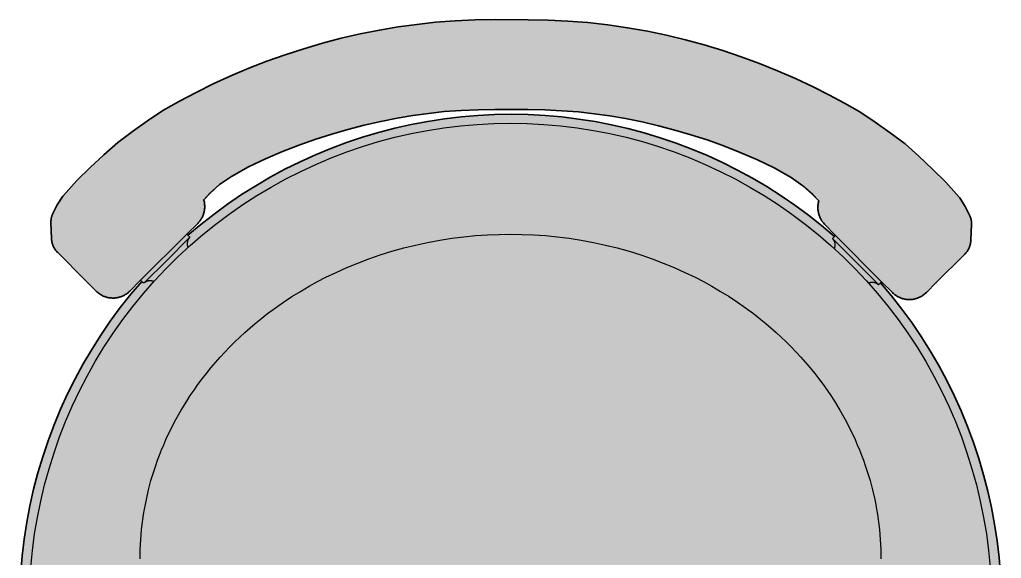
# Model space of a CAD drawing. Header units: millimetres. Extents: x 0 to 1859, y -892 to 969.
# Drawn here: x 182.3 to 633.3, y -644.4 to -397.1 of the extents above; entities that cross this region are included whole.
import ezdxf

# ---------------------------------------------------------------- set-up
doc = ezdxf.new("R2010")
doc.units = ezdxf.units.MM
doc.layers.add('Blocks', color=7, linetype='Continuous')
doc.layers.add('Blocks$Fill', color=7, linetype='Continuous', true_color=0xffffff)
doc.layers.add('Blocks$Inner', color=7, linetype='Continuous', lineweight=25, true_color=0x007f00)
doc.layers.add('Blocks$Outline', color=7, linetype='Continuous', lineweight=35, true_color=0xff3f3f)

# ---------------------------------------------------------------- blocks, each defined once
blk = doc.blocks.new('Rey Barstool Top')
at = {"layer": 'Blocks$Fill'}
h = blk.add_hatch(color=256, dxfattribs=at)
h.paths.add_polyline_path([(157.21, 62.08), (151.98, 56.88), (151.7, 56.63), (151.41, 56.39), (151.11, 56.16), (150.81, 55.93), (150.5, 55.72), (150.18, 55.52), (149.85, 55.33), (149.52, 55.16), (149.18, 54.99), (148.84, 54.83), (148.49, 54.69), (148.14, 54.56), (147.78, 54.44), (147.42, 54.33), (147.05, 54.24), (146.69, 54.16), (146.31, 54.09), (145.94, 54.03), (145.57, 53.99), (145.19, 53.96), (144.82, 53.94), (144.44, 53.94), (144.06, 53.94), (143.69, 53.97), (143.31, 54), (142.94, 54.05), (142.57, 54.11), (142.2, 54.18), (141.83, 54.26), (141.47, 54.36), (141.1, 54.47), (140.75, 54.59), (140.4, 54.73), (140.05, 54.87), (139.71, 55.03), (139.37, 55.2), (139.04, 55.38), (138.72, 55.57), (138.4, 55.77), (138.09, 55.99), (137.79, 56.21), (137.49, 56.45), (137.2, 56.69), (136.93, 56.95), (136.66, 57.21), (118.76, 75.18), (118.55, 75.41), (118.35, 75.65), (118.16, 75.89), (117.98, 76.15), (117.8, 76.4), (117.63, 76.67), (117.48, 76.94), (117.33, 77.21), (117.19, 77.49), (117.06, 77.77), (116.94, 78.06), (116.83, 78.36), (116.73, 78.65), (116.64, 78.95), (116.56, 79.25), (116.49, 79.56), (116.43, 79.86), (116.38, 80.17), (116.34, 80.48), (116.32, 80.79), (116.3, 81.1), (116.02, 88.64), (116.01, 88.92), (116.02, 89.2), (116.03, 89.48), (116.05, 89.77), (116.08, 90.05), (116.13, 90.33), (116.18, 90.6), (116.24, 90.88), (116.31, 91.15), (116.38, 91.43), (116.47, 91.7), (116.57, 91.96), (116.67, 92.22), (116.78, 92.48), (116.91, 92.74), (118.9, 96.72), (119.21, 97.25), (121.47, 100.68), (121.75, 101.05), (127.88, 107.82), (127.92, 107.86), (134.03, 113.86), (140.29, 119.7), (146.7, 125.37), (146.74, 125.4), (153.53, 130.44), (160.44, 135.3), (167.48, 139.99), (167.48, 140), (175.07, 144.27), (182.77, 148.35), (190.58, 152.22), (198.7, 155.92), (206.93, 159.4), (215.24, 162.66), (223.67, 165.64), (232.17, 168.39), (240.74, 170.91), (249.41, 173.15), (258.13, 175.15), (266.9, 176.92), (275.45, 178.35), (284.04, 179.56), (292.65, 180.56), (301.77, 181.2), (310.9, 181.58), (320.03, 181.72), (344.37, 181.52), (353.5, 181.1), (362.61, 180.41), (371.78, 179.32), (380.91, 177.98), (390, 176.37), (398.76, 174.53), (407.46, 172.45), (416.1, 170.12), (424.65, 167.52), (433.13, 164.69), (441.53, 161.63), (449.81, 158.3), (458.01, 154.74), (466.1, 150.96), (473.37, 147.28), (480.55, 143.42), (487.64, 139.39), (494.65, 134.67), (501.55, 129.78), (508.36, 124.68), (514.74, 118.99), (520.98, 113.13), (527.08, 107.11), (527.11, 107.07), (533.21, 100.28), (533.5, 99.9), (535.74, 96.47), (536.04, 95.93), (538.03, 91.94), (538.15, 91.69), (538.26, 91.43), (538.36, 91.16), (538.46, 90.9), (538.54, 90.63), (538.62, 90.36), (538.69, 90.08), (538.75, 89.81), (538.8, 89.53), (538.84, 89.25), (538.87, 88.97), (538.89, 88.69), (538.9, 88.4), (538.91, 88.12), (538.9, 87.84), (538.59, 80.3), (538.57, 79.99), (538.54, 79.68), (538.5, 79.37), (538.45, 79.06), (538.39, 78.76), (538.32, 78.45), (538.24, 78.15), (538.15, 77.85), (538.05, 77.56), (537.94, 77.27), (537.82, 76.98), (537.69, 76.7), (537.55, 76.42), (537.4, 76.14), (537.24, 75.88), (537.07, 75.61), (536.89, 75.36), (536.71, 75.1), (536.52, 74.86), (536.31, 74.62), (536.1, 74.39), (535.89, 74.17), (517.87, 56.23), (517.59, 55.97), (517.31, 55.73), (517.01, 55.5), (516.71, 55.27), (516.4, 55.06), (516.08, 54.86), (515.75, 54.67), (515.42, 54.49), (515.08, 54.32), (514.74, 54.16), (514.39, 54.02), (514.04, 53.89), (513.68, 53.77), (513.32, 53.66), (512.96, 53.56), (512.59, 53.48), (512.22, 53.41), (511.85, 53.35), (511.48, 53.3), (511.1, 53.27), (510.72, 53.25), (510.35, 53.25), (509.97, 53.25), (509.59, 53.27), (509.22, 53.3), (508.85, 53.35), (508.47, 53.41), (508.1, 53.48), (507.74, 53.56), (507.37, 53.65), (507.01, 53.76), (506.65, 53.88), (506.3, 54.02), (505.95, 54.16), (505.61, 54.32), (505.27, 54.48), (504.94, 54.66), (504.62, 54.85), (504.3, 55.06), (503.99, 55.27), (503.68, 55.49), (503.39, 55.72), (503.1, 55.97), (502.82, 56.22), (502.55, 56.48), (497.61, 61.44), (497.11, 60.95), (502.11, 55.01), (506.9, 48.91), (511.47, 42.65), (515.83, 36.23), (519.96, 29.67), (523.87, 22.97), (527.54, 16.14), (530.98, 9.19), (534.17, 2.12), (537.12, -5.05), (539.82, -12.32), (542.27, -19.68), (544.47, -27.12), (546.41, -34.63), (548.09, -42.2), (549.5, -49.83), (550.66, -57.5), (551.55, -65.2), (552.17, -72.93), (552.53, -80.68), (552.62, -88.43), (552.45, -96.19), (552.01, -103.93), (551.3, -111.65), (550.33, -119.35), (549.09, -127.01), (547.59, -134.62), (545.83, -142.17), (543.81, -149.66), (541.54, -157.07), (539.01, -164.4), (536.23, -171.64), (533.2, -178.79), (529.93, -185.82), (526.42, -192.73), (522.67, -199.53), (518.7, -206.18), (514.49, -212.7), (510.07, -219.07), (505.43, -225.28), (500.57, -231.33), (495.51, -237.21), (502.28, -230.48), (502.56, -230.23), (502.85, -229.98), (503.15, -229.75), (503.46, -229.53), (503.78, -229.31), (504.1, -229.11), (504.43, -228.92), (504.76, -228.74), (505.1, -228.58), (505.45, -228.42), (505.8, -228.28), (506.16, -228.15), (506.52, -228.03), (506.88, -227.92), (507.25, -227.83), (507.62, -227.75), (508, -227.68), (508.37, -227.63), (508.75, -227.58), (509.13, -227.55), (509.51, -227.54), (509.89, -227.54), (510.27, -227.55), (510.64, -227.57), (511.02, -227.61), (511.4, -227.66), (511.77, -227.72), (512.15, -227.8), (512.52, -227.88), (512.88, -227.99), (513.24, -228.1), (513.6, -228.22), (513.96, -228.36), (514.3, -228.51), (514.65, -228.68), (514.98, -228.85), (515.32, -229.04), (515.64, -229.23), (515.96, -229.44), (516.27, -229.66), (516.57, -229.89), (516.87, -230.13), (517.15, -230.38), (517.43, -230.64), (517.7, -230.91), (517.95, -231.19), (518.2, -231.47), (518.44, -231.77), (518.67, -232.07), (518.89, -232.38), (519.1, -232.7), (519.29, -233.03), (519.48, -233.36), (519.65, -233.7), (519.81, -234.04), (519.96, -234.39), (520.1, -234.74), (520.22, -235.1), (520.33, -235.47), (520.43, -235.83), (520.52, -236.2), (520.59, -236.57), (520.66, -236.95), (520.7, -237.33), (520.74, -237.7), (520.76, -238.08), (520.77, -238.46), (520.77, -238.84), (520.75, -239.22), (520.72, -239.6), (520.68, -239.98), (520.62, -240.35), (520.55, -240.73), (520.47, -241.1), (520.37, -241.46), (520.27, -241.83), (520.15, -242.19), (520.01, -242.54), (519.87, -242.9), (519.71, -243.24), (519.54, -243.58), (519.36, -243.92), (519.17, -244.24), (518.97, -244.57), (518.76, -244.88), (518.53, -245.19), (518.3, -245.48), (518.05, -245.77), (517.8, -246.06), (486.09, -277.65), (485.81, -277.9), (485.52, -278.14), (485.22, -278.38), (484.91, -278.6), (484.59, -278.81), (484.27, -279.01), (483.94, -279.2), (483.61, -279.38), (483.27, -279.55), (482.92, -279.71), (482.57, -279.85), (482.21, -279.98), (481.85, -280.1), (481.49, -280.2), (481.12, -280.3), (480.75, -280.38), (480.37, -280.45), (480, -280.5), (479.62, -280.54), (479.24, -280.57), (478.86, -280.59), (478.48, -280.59), (478.1, -280.58), (477.72, -280.56), (477.35, -280.52), (476.97, -280.47), (476.6, -280.41), (476.22, -280.33), (475.85, -280.24), (475.49, -280.14), (475.13, -280.03), (474.77, -279.9), (474.41, -279.76), (474.07, -279.61), (473.72, -279.45), (473.38, -279.28), (473.05, -279.09), (472.73, -278.89), (472.41, -278.68), (472.1, -278.47), (471.8, -278.24), (471.5, -278), (471.22, -277.75), (470.94, -277.49), (470.67, -277.22), (470.41, -276.94), (470.17, -276.65), (469.93, -276.36), (469.7, -276.05), (469.48, -275.74), (469.27, -275.42), (469.08, -275.1), (468.89, -274.77), (468.72, -274.43), (468.56, -274.09), (468.41, -273.74), (468.27, -273.38), (468.15, -273.02), (468.04, -272.66), (467.94, -272.29), (467.85, -271.92), (467.78, -271.55), (467.71, -271.18), (467.67, -270.8), (467.63, -270.42), (467.61, -270.04), (467.6, -269.66), (467.6, -269.28), (467.62, -268.91), (467.65, -268.53), (467.69, -268.15), (467.75, -267.77), (467.82, -267.4), (467.9, -267.03), (468, -266.66), (468.1, -266.3), (468.22, -265.94), (468.36, -265.58), (468.5, -265.23), (468.66, -264.88), (468.82, -264.54), (469, -264.21), (469.2, -263.88), (469.4, -263.56), (469.61, -263.25), (469.84, -262.94), (470.07, -262.64), (470.32, -262.35), (470.57, -262.07), (470.84, -261.8), (475.79, -256.86), (463.76, -266.69), (457.5, -271.29), (451.08, -275.67), (444.52, -279.83), (437.82, -283.76), (430.98, -287.45), (424.02, -290.91), (416.95, -294.13), (409.77, -297.1), (402.49, -299.82), (395.12, -302.29), (387.67, -304.5), (380.15, -306.46), (372.57, -308.15), (364.93, -309.58), (357.25, -310.75), (349.53, -311.66), (341.79, -312.29), (334.03, -312.66), (326.26, -312.77), (318.49, -312.6), (310.73, -312.17), (302.99, -311.47), (295.28, -310.5), (287.61, -309.27), (279.99, -307.78), (272.42, -306.02), (264.91, -304.01), (257.48, -301.73), (250.14, -299.2), (242.88, -296.42), (235.72, -293.4), (228.68, -290.12), (221.75, -286.61), (214.94, -282.86), (208.27, -278.88), (201.74, -274.67), (195.36, -270.23), (189.13, -265.58), (183.07, -260.72), (177.22, -255.69), (183.45, -261.95), (183.7, -262.23), (183.95, -262.53), (184.18, -262.83), (184.4, -263.13), (184.61, -263.45), (184.82, -263.77), (185.01, -264.1), (185.19, -264.43), (185.35, -264.77), (185.51, -265.12), (185.65, -265.47), (185.78, -265.83), (185.9, -266.19), (186.01, -266.55), (186.1, -266.92), (186.18, -267.29), (186.25, -267.67), (186.3, -268.04), (186.34, -268.42), (186.37, -268.8), (186.39, -269.18), (186.39, -269.56), (186.38, -269.94), (186.36, -270.32), (186.32, -270.69), (186.27, -271.07), (186.21, -271.45), (186.13, -271.82), (186.04, -272.19), (185.94, -272.55), (185.83, -272.92), (185.7, -273.27), (185.56, -273.63), (185.41, -273.98), (185.25, -274.32), (185.08, -274.66), (184.89, -274.99), (184.69, -275.31), (184.49, -275.63), (184.27, -275.94), (184.04, -276.24), (183.8, -276.54), (183.55, -276.82), (183.29, -277.1), (183.02, -277.37), (182.74, -277.63), (182.45, -277.88), (182.16, -278.11), (181.86, -278.34), (181.54, -278.56), (181.23, -278.77), (180.9, -278.96), (180.57, -279.15), (180.23, -279.32), (179.89, -279.48), (179.54, -279.63), (179.18, -279.77), (178.83, -279.89), (178.46, -280), (178.1, -280.1), (177.73, -280.19), (177.35, -280.27), (176.98, -280.33), (176.6, -280.38), (176.22, -280.41), (175.85, -280.43), (175.47, -280.44), (175.09, -280.44), (174.71, -280.42), (174.33, -280.39), (173.95, -280.35), (173.58, -280.29), (173.2, -280.22), (172.83, -280.14), (172.46, -280.05), (172.1, -279.94), (171.74, -279.82), (171.38, -279.69), (171.03, -279.54), (170.69, -279.38), (170.35, -279.22), (170.01, -279.04), (169.68, -278.84), (169.36, -278.64), (169.05, -278.43), (168.74, -278.2), (168.44, -277.97), (168.15, -277.72), (167.87, -277.47), (136.28, -245.76), (136.03, -245.48), (135.78, -245.19), (135.55, -244.89), (135.33, -244.58), (135.12, -244.27), (134.91, -243.94), (134.72, -243.61), (134.54, -243.28), (134.38, -242.94), (134.22, -242.59), (134.08, -242.24), (133.95, -241.88), (133.83, -241.52), (133.72, -241.16), (133.63, -240.79), (133.55, -240.42), (133.48, -240.05), (133.43, -239.67), (133.39, -239.29), (133.36, -238.91), (133.34, -238.53), (133.34, -238.15), (133.35, -237.78), (133.37, -237.4), (133.41, -237.02), (133.46, -236.64), (133.52, -236.27), (133.6, -235.9), (133.69, -235.53), (133.79, -235.16), (133.9, -234.8), (134.03, -234.44), (134.17, -234.09), (134.32, -233.74), (134.48, -233.39), (134.65, -233.06), (134.84, -232.73), (135.04, -232.4), (135.24, -232.08), (135.46, -231.77), (135.69, -231.47), (135.93, -231.18), (136.18, -230.89), (136.44, -230.61), (136.71, -230.34), (136.99, -230.09), (137.28, -229.84), (137.57, -229.6), (137.87, -229.37), (138.18, -229.15), (138.5, -228.95), (138.83, -228.75), (139.16, -228.57), (139.5, -228.39), (139.84, -228.23), (140.19, -228.08), (140.55, -227.94), (140.9, -227.82), (141.27, -227.71), (141.63, -227.61), (142, -227.52), (142.38, -227.45), (142.75, -227.39), (143.13, -227.34), (143.51, -227.3), (143.88, -227.28), (144.26, -227.27), (144.64, -227.27), (145.02, -227.29), (145.4, -227.32), (145.78, -227.37), (146.15, -227.42), (146.53, -227.49), (146.9, -227.57), (147.27, -227.67), (147.63, -227.77), (147.99, -227.89), (148.35, -228.03), (148.7, -228.17), (149.04, -228.33), (149.38, -228.5), (149.72, -228.68), (150.05, -228.87), (150.37, -229.07), (150.68, -229.28), (150.99, -229.51), (151.29, -229.74), (151.58, -229.99), (151.86, -230.24), (152.13, -230.51), (158.18, -236.58), (148.31, -224.61), (143.69, -218.38), (139.29, -211.99), (135.11, -205.46), (131.16, -198.79), (127.44, -191.98), (123.95, -185.05), (120.71, -178.01), (117.71, -170.85), (114.96, -163.6), (112.46, -156.26), (110.21, -148.84), (108.22, -141.34), (106.49, -133.78), (105.02, -126.17), (103.81, -118.51), (102.86, -110.81), (102.19, -103.08), (101.77, -95.34), (101.63, -87.58), (101.75, -79.83), (102.14, -72.08), (102.79, -64.35), (103.71, -56.65), (104.89, -48.99), (106.34, -41.37), (108.05, -33.8), (110.01, -26.3), (112.24, -18.87), (114.71, -11.52), (117.44, -4.26), (120.42, 2.9), (123.64, 9.96), (127.11, 16.9), (130.8, 23.71), (134.74, 30.4), (138.89, 36.95), (143.28, 43.35), (147.87, 49.59), (152.69, 55.67), (157.7, 61.59)], flags=0)
h.paths.add_polyline_path([(465.9, 101.51), (461.49, 105.5), (456.09, 109.2), (448.27, 113.77), (440.52, 117.38), (432.65, 120.76), (424.69, 123.9), (417.4, 126.49), (410.04, 128.88), (402.62, 131.07), (395.12, 133.01), (387.57, 134.76), (379.98, 136.29), (365.62, 138.53), (358.41, 139.38), (350.67, 139.94), (342.92, 140.3), (335.16, 140.44), (312.2, 140.35), (304.44, 140.03), (296.7, 139.5), (289.49, 138.68), (282.29, 137.67), (275.12, 136.49), (267.52, 134.99), (259.97, 133.27), (252.47, 131.35), (245.03, 129.19), (237.67, 126.83), (230.37, 124.27), (222.39, 121.16), (214.51, 117.81), (206.74, 114.23), (198.91, 109.68), (193.49, 106), (189.07, 102.04), (186.21, 99.09), (186.31, 98.72), (186.4, 98.35), (186.48, 97.98), (186.54, 97.6), (186.59, 97.23), (186.62, 96.85), (186.65, 96.47), (186.66, 96.09), (186.65, 95.71), (186.64, 95.33), (186.61, 94.95), (186.56, 94.57), (186.51, 94.19), (186.44, 93.82), (186.36, 93.45), (186.26, 93.08), (186.16, 92.71), (186.04, 92.35), (185.91, 91.99), (185.76, 91.64), (185.6, 91.29), (185.44, 90.95), (185.26, 90.62), (185.06, 90.29), (184.86, 89.97), (184.65, 89.65), (184.42, 89.34), (184.19, 89.04), (183.94, 88.75), (183.69, 88.47), (183.42, 88.2), (178.46, 83.26), (178.96, 82.76), (190.93, 92.5), (197.16, 97.06), (203.54, 101.4), (210.07, 105.51), (216.74, 109.41), (223.53, 113.07), (230.45, 116.5), (237.47, 119.69), (244.61, 122.63), (251.84, 125.34), (259.16, 127.79), (266.56, 129.99), (274.02, 131.93), (281.56, 133.62), (289.14, 135.05), (296.77, 136.22), (304.44, 137.13), (312.13, 137.78), (319.84, 138.16), (327.55, 138.28), (335.27, 138.13), (342.98, 137.72), (350.67, 137.04), (358.33, 136.11), (365.95, 134.91), (373.53, 133.45), (381.06, 131.73), (388.52, 129.76), (395.91, 127.53), (403.22, 125.05), (410.44, 122.32), (417.56, 119.35), (424.58, 116.13), (431.48, 112.68), (438.26, 108.99), (444.91, 105.07), (451.42, 100.93), (457.79, 96.56), (464, 91.98), (470.05, 87.19), (475.94, 82.2), (476.44, 82.69), (470.9, 88.44), (470.71, 88.65), (470.56, 88.84), (470.44, 88.99), (470.34, 89.12), (470.25, 89.24), (470.17, 89.35), (470.03, 89.58), (469.89, 89.81), (469.75, 90.04), (469.62, 90.28), (469.5, 90.51), (469.38, 90.76), (469.27, 91), (469.16, 91.25), (469.07, 91.5), (468.97, 91.75), (468.88, 92), (468.8, 92.26), (468.73, 92.52), (468.66, 92.78), (468.6, 93.04), (468.54, 93.3), (468.49, 93.57), (468.45, 93.83), (468.41, 94.1), (468.38, 94.36), (468.36, 94.63), (468.34, 94.9), (468.33, 95.17), (468.33, 95.44), (468.34, 95.79), (468.35, 96.13), (468.38, 96.48), (468.42, 96.83), (468.47, 97.17), (468.53, 97.51), (468.6, 97.86), (468.68, 98.19), (468.77, 98.53)], flags=0)
at = {"layer": 'Blocks$Inner'}
blk.add_lwpolyline([(379.98, 136.29), (372.81, 137.5), (365.62, 138.53), (358.41, 139.38), (350.67, 139.94), (342.92, 140.3), (335.16, 140.44), (319.95, 140.47), (312.2, 140.35), (304.44, 140.03), (296.7, 139.5), (289.49, 138.68), (282.29, 137.67), (275.12, 136.49), (267.52, 134.99), (259.97, 133.27), (252.47, 131.35), (245.03, 129.19), (237.67, 126.83), (230.37, 124.27), (222.39, 121.16), (214.51, 117.81), (206.74, 114.23), (198.91, 109.68), (193.49, 106), (188.98, 101.96), (189.15, 102.12), (186.21, 99.09), (186.31, 98.72), (186.4, 98.35), (186.48, 97.98), (186.54, 97.6), (186.59, 97.23), (186.62, 96.85), (186.65, 96.47), (186.66, 96.09), (186.65, 95.71), (186.64, 95.33), (186.61, 94.95), (186.56, 94.57), (186.51, 94.19), (186.44, 93.82), (186.36, 93.45), (186.26, 93.08), (186.16, 92.71), (186.04, 92.35), (185.91, 91.99), (185.76, 91.64), (185.6, 91.29), (185.44, 90.95), (185.26, 90.62), (185.06, 90.29), (184.86, 89.97), (184.65, 89.65), (184.42, 89.34), (184.19, 89.04), (183.94, 88.75), (183.69, 88.47), (183.42, 88.2), (178.46, 83.26), (157.21, 62.08), (152.25, 57.14), (151.98, 56.88), (151.7, 56.63), (151.41, 56.39), (151.11, 56.16), (150.81, 55.93), (150.5, 55.72), (150.18, 55.52), (149.85, 55.33), (149.52, 55.16), (149.18, 54.99), (148.84, 54.83), (148.49, 54.69), (148.14, 54.56), (147.78, 54.44), (147.42, 54.33), (147.05, 54.24), (146.69, 54.16), (146.31, 54.09), (145.94, 54.03), (145.57, 53.99), (145.19, 53.96), (144.82, 53.94), (144.44, 53.94), (144.06, 53.94), (143.69, 53.97), (143.31, 54), (142.94, 54.05), (142.57, 54.11), (142.2, 54.18), (141.83, 54.26), (141.47, 54.36), (141.1, 54.47), (140.75, 54.59), (140.4, 54.73), (140.05, 54.87), (139.71, 55.03), (139.37, 55.2), (139.04, 55.38), (138.72, 55.57), (138.4, 55.77), (138.09, 55.99), (137.79, 56.21), (137.49, 56.45), (137.2, 56.69), (136.93, 56.95), (136.66, 57.21), (136.62, 57.25), (132.09, 61.79), (132.09, 61.79), (118.98, 74.95), (118.76, 75.18), (118.55, 75.41), (118.35, 75.65), (118.16, 75.89), (117.98, 76.15), (117.8, 76.4), (117.63, 76.67), (117.48, 76.94), (117.33, 77.21), (117.19, 77.49), (117.06, 77.77), (116.94, 78.06), (116.83, 78.36), (116.73, 78.65), (116.64, 78.95), (116.56, 79.25), (116.49, 79.56), (116.43, 79.86), (116.38, 80.17), (116.34, 80.48), (116.32, 80.79), (116.3, 81.1), (116.02, 88.64), (116.01, 88.92), (116.02, 89.2), (116.03, 89.48), (116.05, 89.77), (116.08, 90.05), (116.13, 90.33), (116.18, 90.6), (116.24, 90.88), (116.31, 91.15), (116.38, 91.43), (116.47, 91.7), (116.57, 91.96), (116.67, 92.22), (116.78, 92.48), (116.91, 92.74), (118.9, 96.72), (119.21, 97.25), (121.47, 100.68), (121.75, 101.05), (127.88, 107.82), (127.92, 107.86), (134.03, 113.86), (140.29, 119.7), (146.7, 125.37), (146.74, 125.4), (153.53, 130.44), (160.44, 135.3), (167.48, 139.99), (167.48, 140), (175.07, 144.27), (182.77, 148.35), (190.58, 152.22), (198.7, 155.92), (206.93, 159.4), (215.24, 162.66), (223.67, 165.64), (232.17, 168.39), (240.74, 170.91), (249.41, 173.15), (258.13, 175.15), (266.9, 176.92), (275.45, 178.35), (284.04, 179.56), (292.65, 180.56), (301.77, 181.2), (310.9, 181.58), (320.03, 181.72), (335.24, 181.69), (344.37, 181.52), (353.5, 181.1), (362.61, 180.41), (371.78, 179.32), (380.91, 177.98), (390, 176.37), (398.76, 174.53), (407.46, 172.45), (416.1, 170.12), (424.65, 167.52), (433.13, 164.69), (441.53, 161.63), (449.81, 158.3), (458.01, 154.74), (466.1, 150.96), (473.37, 147.28), (480.55, 143.42), (487.64, 139.39), (494.65, 134.67), (501.55, 129.78), (508.36, 124.68), (514.74, 118.99), (520.98, 113.13), (527.08, 107.11), (527.11, 107.07), (533.21, 100.28), (533.5, 99.9), (535.74, 96.47), (536.04, 95.93), (538.03, 91.94), (538.15, 91.69), (538.26, 91.43), (538.36, 91.16), (538.46, 90.9), (538.54, 90.63), (538.62, 90.36), (538.69, 90.08), (538.75, 89.81), (538.8, 89.53), (538.84, 89.25), (538.87, 88.97), (538.89, 88.69), (538.9, 88.4), (538.91, 88.12), (538.9, 87.84), (538.59, 80.3), (538.57, 79.99), (538.54, 79.68), (538.5, 79.37), (538.45, 79.06), (538.39, 78.76), (538.32, 78.45), (538.24, 78.15), (538.15, 77.85), (538.05, 77.56), (537.94, 77.27), (537.82, 76.98), (537.69, 76.7), (537.55, 76.42), (537.4, 76.14), (537.24, 75.88), (537.07, 75.61), (536.89, 75.36), (536.71, 75.1), (536.52, 74.86), (536.31, 74.62), (536.1, 74.39), (535.89, 74.17), (535.78, 74.06), (535.68, 73.96), (522.72, 61.05), (522.72, 61.05), (518.18, 56.53), (518.14, 56.49), (517.87, 56.23), (517.59, 55.97), (517.31, 55.73), (517.01, 55.5), (516.71, 55.27), (516.4, 55.06), (516.08, 54.86), (515.75, 54.67), (515.42, 54.49), (515.08, 54.32), (514.74, 54.16), (514.39, 54.02), (514.04, 53.89), (513.68, 53.77), (513.32, 53.66), (512.96, 53.56), (512.59, 53.48), (512.22, 53.41), (511.85, 53.35), (511.48, 53.3), (511.1, 53.27), (510.72, 53.25), (510.35, 53.25), (509.97, 53.25), (509.59, 53.27), (509.22, 53.3), (508.85, 53.35), (508.47, 53.41), (508.1, 53.48), (507.74, 53.56), (507.37, 53.65), (507.01, 53.76), (506.65, 53.88), (506.3, 54.02), (505.95, 54.16), (505.61, 54.32), (505.27, 54.48), (504.94, 54.66), (504.62, 54.85), (504.3, 55.06), (503.99, 55.27), (503.68, 55.49), (503.39, 55.72), (503.1, 55.97), (502.82, 56.22), (502.55, 56.48), (497.61, 61.44), (476.44, 82.69), (471.43, 87.86), (470.9, 88.44), (470.71, 88.65), (470.56, 88.84), (470.44, 88.99), (470.34, 89.12), (470.25, 89.24), (470.17, 89.35), (470.03, 89.58), (469.89, 89.81), (469.75, 90.04), (469.62, 90.28), (469.5, 90.51), (469.38, 90.76), (469.27, 91), (469.16, 91.25), (469.07, 91.5), (468.97, 91.75), (468.88, 92), (468.8, 92.26), (468.73, 92.52), (468.66, 92.78), (468.6, 93.04), (468.54, 93.3), (468.49, 93.57), (468.45, 93.83), (468.41, 94.1), (468.38, 94.36), (468.36, 94.63), (468.34, 94.9), (468.33, 95.17), (468.33, 95.44), (468.34, 95.79), (468.35, 96.13), (468.38, 96.48), (468.42, 96.83), (468.47, 97.17), (468.53, 97.51), (468.6, 97.86), (468.68, 98.19), (468.77, 98.53), (465.82, 101.6), (465.98, 101.44), (461.49, 105.5), (456.09, 109.2), (448.27, 113.77), (440.52, 117.38), (432.65, 120.76), (424.69, 123.9), (417.4, 126.49), (410.04, 128.88), (402.62, 131.07), (395.12, 133.01), (387.57, 134.76)], close=True, dxfattribs=at)
for points in [[(178.96, 82.76), (184.86, 87.73), (190.93, 92.5), (197.16, 97.06), (203.54, 101.4), (210.07, 105.51), (216.74, 109.41), (223.53, 113.07), (230.45, 116.5), (237.47, 119.69), (244.61, 122.63), (251.84, 125.34), (259.16, 127.79), (266.56, 129.99), (274.02, 131.93), (281.56, 133.62), (289.14, 135.05), (296.77, 136.22), (304.44, 137.13), (312.13, 137.78), (319.84, 138.16), (327.55, 138.28), (335.27, 138.13), (342.98, 137.72), (350.67, 137.04), (358.33, 136.11), (365.95, 134.91), (373.53, 133.45), (381.06, 131.73), (388.52, 129.76), (395.91, 127.53), (403.22, 125.05), (410.44, 122.32), (417.56, 119.35), (424.58, 116.13), (431.48, 112.68), (438.26, 108.99), (444.91, 105.07), (451.42, 100.93), (457.79, 96.56), (464, 91.98), (470.05, 87.19), (475.94, 82.2), (476.44, 82.69)], [(106.8, -69.56), (107.53, -61.92), (108.53, -54.31), (109.79, -46.75), (111.31, -39.23), (113.09, -31.76), (115.13, -24.37), (117.42, -17.05), (119.97, -9.81), (122.77, -2.67), (125.81, 4.37), (129.1, 11.3), (132.62, 18.12), (136.38, 24.81), (140.37, 31.36), (144.58, 37.77), (149.01, 44.03), (153.66, 50.13), (158.52, 56.07), (163.58, 61.84), (168.84, 67.42), (174.28, 72.82), (179.92, 78.03), (185.73, 83.04), (191.71, 87.85), (197.85, 92.44), (204.15, 96.82), (210.59, 100.98), (217.18, 104.91), (223.9, 108.61), (230.75, 112.08), (237.71, 115.3), (244.78, 118.28), (251.94, 121.02), (259.2, 123.5), (266.54, 125.73), (273.95, 127.71), (281.43, 129.42), (288.96, 130.88), (296.54, 132.07), (304.15, 133), (311.8, 133.67), (319.46, 134.07), (327.13, 134.2), (334.8, 134.07), (342.46, 133.67), (350.1, 133), (357.72, 132.07), (365.29, 130.88), (372.83, 129.42), (380.3, 127.71), (387.72, 125.73), (395.06, 123.5), (402.31, 121.02), (409.48, 118.28), (416.55, 115.3), (423.51, 112.08), (430.35, 108.61), (437.07, 104.91), (443.66, 100.98), (450.11, 96.82), (456.41, 92.44), (462.55, 87.85), (468.53, 83.04), (474.34, 78.03), (479.97, 72.82), (485.42, 67.42), (490.68, 61.84), (495.74, 56.07), (500.59, 50.13), (505.24, 44.03), (509.68, 37.77), (513.89, 31.36), (517.88, 24.81), (521.64, 18.12), (525.16, 11.3), (528.45, 4.37), (531.49, -2.67), (534.29, -9.81), (536.83, -17.05), (539.13, -24.37), (541.17, -31.76), (542.95, -39.23), (544.47, -46.75), (545.73, -54.31), (546.72, -61.92), (547.45, -69.56)], [(156.96, -65.8), (157.03, -61.43), (157.26, -56.91), (157.44, -54.61), (157.66, -52.29), (157.92, -49.97), (158.22, -47.65), (158.57, -45.33), (158.95, -43.03), (159.38, -40.74), (159.84, -38.48), (160.85, -34.07), (161.97, -29.85), (162.64, -27.56), (163.37, -25.23), (164.15, -22.88), (164.99, -20.51), (165.88, -18.14), (166.82, -15.76), (167.81, -13.38), (168.85, -11.02), (169.93, -8.67), (171.05, -6.36), (172.21, -4.07), (173.4, -1.83), (174.61, 0.37), (175.85, 2.52), (178.36, 6.63), (180, 9.16), (181.73, 11.71), (183.54, 14.26), (185.43, 16.81), (187.4, 19.34), (189.44, 21.85), (191.54, 24.33), (193.7, 26.77), (195.91, 29.17), (198.17, 31.51), (200.46, 33.79), (202.78, 36.01), (205.12, 38.16), (207.46, 40.23), (209.81, 42.23), (212.14, 44.14), (215.54, 46.79), (219.13, 49.44), (222.87, 52.05), (226.72, 54.59), (230.64, 57.02), (234.58, 59.32), (238.49, 61.48), (242.31, 63.46), (247.03, 65.74), (251.91, 67.93), (256.93, 70), (262.07, 71.95), (267.32, 73.76), (272.66, 75.43), (278.08, 76.94), (283.55, 78.29), (289.06, 79.48), (294.59, 80.51), (300.13, 81.37), (305.64, 82.06), (311.12, 82.59), (316.54, 82.96), (321.88, 83.18), (327.13, 83.25), (332.37, 83.18), (337.72, 82.96), (343.14, 82.59), (348.62, 82.06), (354.13, 81.37), (359.66, 80.51), (365.19, 79.48), (370.71, 78.29), (376.18, 76.94), (381.59, 75.43), (386.94, 73.76), (392.19, 71.95), (397.33, 70), (402.35, 67.93), (407.22, 65.74), (411.94, 63.46), (415.77, 61.48), (419.68, 59.32), (423.62, 57.02), (427.54, 54.59), (431.39, 52.05), (435.13, 49.44), (438.72, 46.79), (442.11, 44.14), (444.45, 42.23), (446.79, 40.23), (449.14, 38.16), (451.48, 36.01), (453.8, 33.79), (456.09, 31.51), (458.35, 29.17), (460.56, 26.77), (462.72, 24.33), (464.82, 21.85), (466.86, 19.34), (468.82, 16.81), (470.71, 14.26), (472.53, 11.71), (474.25, 9.16), (475.9, 6.63), (478.41, 2.52), (479.64, 0.37), (480.86, -1.83), (482.05, -4.07), (483.21, -6.36), (484.33, -8.67), (485.41, -11.02), (486.45, -13.38), (487.44, -15.76), (488.38, -18.14), (489.27, -20.51), (490.11, -22.88), (490.89, -25.23), (491.61, -27.56), (492.28, -29.85), (493.41, -34.07), (494.42, -38.48), (494.88, -40.74), (495.3, -43.03), (495.69, -45.33), (496.03, -47.65), (496.34, -49.97), (496.6, -52.29), (496.82, -54.61), (496.99, -56.91), (497.22, -61.43), (497.3, -65.8)], [(178.46, 83.26), (178.96, 82.76), (179.53, 82.19), (179.54, 82.17), (179.55, 82.16), (179.56, 82.15), (179.57, 82.13), (179.58, 82.12), (179.59, 82.11), (179.6, 82.09), (179.61, 82.08), (179.62, 82.06), (179.63, 82.04), (179.63, 82.03), (179.64, 82.01), (179.65, 82), (179.65, 81.98), (179.66, 81.96), (179.66, 81.95), (179.67, 81.93), (179.67, 81.91), (179.67, 81.89), (179.67, 81.88), (179.67, 81.86), (179.67, 81.84), (179.67, 81.82), (179.67, 81.81), (179.67, 81.79), (179.67, 81.77), (179.67, 81.76), (179.66, 81.74), (179.66, 81.72), (179.66, 81.7), (179.65, 81.69), (179.65, 81.67), (179.64, 81.65), (179.63, 81.64), (179.63, 81.62), (179.62, 81.61), (179.61, 81.59), (179.6, 81.58), (179.59, 81.56), (179.58, 81.55), (169.25, 71.25), (158.87, 60.93)], [(179.58, 81.55), (179.57, 81.53), (179.56, 81.52), (179.55, 81.51), (179.46, 81.4), (179.38, 81.29), (179.3, 81.17), (179.22, 81.06), (179.15, 80.94), (179.08, 80.82), (179.01, 80.69), (178.95, 80.57), (178.89, 80.44), (178.84, 80.31), (178.8, 80.18), (178.75, 80.04), (178.72, 79.91), (178.68, 79.77), (178.66, 79.64), (178.63, 79.5), (178.61, 79.36), (178.6, 79.22), (178.59, 79.08), (178.59, 78.94), (178.59, 78.8), (178.59, 78.66), (178.6, 78.52), (178.62, 78.39), (178.64, 78.25), (178.67, 78.11), (178.69, 77.97), (178.73, 77.84), (178.77, 77.7), (178.81, 77.57), (178.86, 77.44), (178.91, 77.31), (178.97, 77.16)], [(475.32, 80.97), (475.31, 80.99), (475.3, 81), (475.29, 81.02), (475.28, 81.03), (475.27, 81.05), (475.26, 81.06), (475.26, 81.08), (475.25, 81.1), (475.24, 81.11), (475.24, 81.13), (475.23, 81.15), (475.23, 81.16), (475.23, 81.18), (475.22, 81.2), (475.22, 81.21), (475.22, 81.23), (475.22, 81.25), (475.22, 81.27), (475.22, 81.28), (475.22, 81.3), (475.22, 81.32), (475.22, 81.34), (475.22, 81.35), (475.23, 81.37), (475.23, 81.39), (475.24, 81.4), (475.24, 81.42), (475.25, 81.44), (475.25, 81.45), (475.26, 81.47), (475.27, 81.48), (475.27, 81.5), (475.28, 81.52), (475.29, 81.53), (475.3, 81.55), (475.31, 81.56), (475.32, 81.57), (475.33, 81.59), (475.34, 81.6), (475.35, 81.61), (475.36, 81.63), (475.94, 82.2), (475.94, 82.2)], [(475.88, 76.6), (475.96, 76.75), (476.01, 76.87), (476.06, 77), (476.1, 77.13), (476.14, 77.26), (476.18, 77.39), (476.21, 77.52), (476.23, 77.65), (476.25, 77.79), (476.27, 77.92), (476.28, 78.06), (476.29, 78.19), (476.29, 78.33), (476.29, 78.46), (476.29, 78.6), (476.28, 78.73), (476.26, 78.87), (476.24, 79), (476.22, 79.14), (476.19, 79.27), (476.15, 79.4), (476.12, 79.53), (476.07, 79.66), (476.03, 79.79), (475.98, 79.91), (475.92, 80.04), (475.86, 80.16), (475.8, 80.28), (475.73, 80.4), (475.66, 80.51), (475.58, 80.63), (475.51, 80.74), (475.42, 80.84), (475.34, 80.95), (475.33, 80.96), (475.31, 80.98), (485.61, 70.66), (495.96, 60.26)], [(102.14, -72.08), (102.79, -64.35), (103.71, -56.65), (104.89, -48.99), (106.34, -41.37), (108.05, -33.8), (110.01, -26.3), (112.24, -18.87), (114.71, -11.52), (117.44, -4.26), (120.42, 2.9), (123.64, 9.96), (127.11, 16.9), (130.8, 23.71), (134.74, 30.4), (138.89, 36.95), (143.28, 43.35), (147.87, 49.59), (152.69, 55.67), (157.7, 61.59)], [(163.24, 61.45), (163.11, 61.52), (162.98, 61.57), (162.86, 61.62), (162.73, 61.66), (162.59, 61.7), (162.46, 61.74), (162.33, 61.77), (162.19, 61.8), (162.06, 61.82), (161.92, 61.84), (161.78, 61.85), (161.65, 61.86), (161.51, 61.86), (161.37, 61.86), (161.23, 61.85), (161.1, 61.84), (160.96, 61.83), (160.82, 61.81), (160.69, 61.78), (160.55, 61.76), (160.42, 61.72), (160.29, 61.68), (160.16, 61.64), (160.03, 61.6), (159.9, 61.54), (159.77, 61.49), (159.65, 61.43), (159.53, 61.36), (159.41, 61.3), (159.29, 61.22), (159.18, 61.15), (159.06, 61.07), (158.96, 60.98), (158.94, 60.97), (158.93, 60.96), (158.91, 60.95), (158.9, 60.94), (158.88, 60.93), (158.87, 60.93), (158.85, 60.92), (158.84, 60.91), (158.82, 60.9), (158.81, 60.9), (158.79, 60.89), (158.77, 60.89), (158.76, 60.88), (158.74, 60.88), (158.72, 60.87), (158.71, 60.87), (158.69, 60.87), (158.67, 60.87), (158.65, 60.87), (158.64, 60.87), (158.62, 60.87), (158.6, 60.87), (158.58, 60.87), (158.57, 60.87), (158.55, 60.87), (158.53, 60.88), (158.52, 60.88), (158.5, 60.88), (158.48, 60.89), (158.47, 60.89), (158.45, 60.9), (158.43, 60.91), (158.42, 60.91), (158.4, 60.92), (158.39, 60.93), (158.37, 60.94), (158.36, 60.95), (158.34, 60.96), (158.33, 60.97), (158.32, 60.98), (158.3, 60.99), (158.29, 61), (158.28, 61.01), (157.7, 61.59), (157.21, 62.08)], [(491.57, 60.82), (491.71, 60.89), (491.84, 60.95), (491.96, 60.99), (492.09, 61.04), (492.23, 61.08), (492.36, 61.11), (492.49, 61.14), (492.63, 61.17), (492.76, 61.19), (492.9, 61.21), (493.04, 61.22), (493.18, 61.23), (493.31, 61.23), (493.45, 61.23), (493.59, 61.22), (493.73, 61.21), (493.86, 61.19), (494, 61.17), (494.13, 61.15), (494.27, 61.12), (494.4, 61.08), (494.53, 61.04), (494.66, 61), (494.79, 60.95), (494.92, 60.9), (495.05, 60.84), (495.17, 60.78), (495.29, 60.72), (495.41, 60.65), (495.53, 60.57), (495.64, 60.5), (495.75, 60.42), (495.86, 60.33), (495.87, 60.32), (495.88, 60.31), (495.9, 60.3), (495.91, 60.29), (495.92, 60.28), (495.94, 60.27), (495.95, 60.26), (495.96, 60.26), (495.98, 60.25), (495.99, 60.24), (496.01, 60.24), (496.02, 60.23), (496.04, 60.23), (496.05, 60.22), (496.07, 60.22), (496.08, 60.21), (496.1, 60.21), (496.11, 60.21), (496.13, 60.21), (496.15, 60.2), (496.16, 60.2), (496.18, 60.2), (496.19, 60.2), (496.21, 60.2), (496.22, 60.21), (496.24, 60.21), (496.26, 60.21), (496.27, 60.21), (496.29, 60.22), (496.3, 60.22), (496.32, 60.22), (496.33, 60.23), (496.35, 60.23), (496.36, 60.24), (496.38, 60.25), (496.39, 60.25), (496.41, 60.26), (496.42, 60.27), (496.43, 60.28), (496.45, 60.29), (496.46, 60.3), (496.47, 60.31), (496.48, 60.32), (496.5, 60.33), (496.51, 60.34), (496.52, 60.35), (496.53, 60.36), (496.54, 60.37), (497.11, 60.95), (497.11, 60.95)], [(497.61, 61.44), (497.11, 60.95), (502.11, 55.01), (506.9, 48.91), (511.47, 42.65), (515.83, 36.23), (519.96, 29.67), (523.87, 22.97), (527.54, 16.14), (530.98, 9.19), (534.17, 2.12), (537.12, -5.05), (539.82, -12.32), (542.27, -19.68), (544.47, -27.12), (546.41, -34.63), (548.09, -42.2), (549.5, -49.83), (550.66, -57.5), (551.55, -65.2), (552.17, -72.93)]]:
    blk.add_lwpolyline(points, dxfattribs=at)
at = {"layer": 'Blocks$Outline'}
for points in [[(157.21, 62.08), (152.25, 57.14), (151.98, 56.88), (151.7, 56.63), (151.41, 56.39), (151.11, 56.16), (150.81, 55.93), (150.5, 55.72), (150.18, 55.52), (149.85, 55.33), (149.52, 55.16), (149.18, 54.99), (148.84, 54.83), (148.49, 54.69), (148.14, 54.56), (147.78, 54.44), (147.42, 54.33), (147.05, 54.24), (146.69, 54.16), (146.31, 54.09), (145.94, 54.03), (145.57, 53.99), (145.19, 53.96), (144.82, 53.94), (144.44, 53.94), (144.06, 53.94), (143.69, 53.97), (143.31, 54), (142.94, 54.05), (142.57, 54.11), (142.2, 54.18), (141.83, 54.26), (141.47, 54.36), (141.1, 54.47), (140.75, 54.59), (140.4, 54.73), (140.05, 54.87), (139.71, 55.03), (139.37, 55.2), (139.04, 55.38), (138.72, 55.57), (138.4, 55.77), (138.09, 55.99), (137.79, 56.21), (137.49, 56.45), (137.2, 56.69), (136.93, 56.95), (136.66, 57.21), (136.62, 57.25), (132.09, 61.79), (132.09, 61.79), (118.98, 74.95), (118.76, 75.18), (118.55, 75.41), (118.35, 75.65), (118.16, 75.89), (117.98, 76.15), (117.8, 76.4), (117.63, 76.67), (117.48, 76.94), (117.33, 77.21), (117.19, 77.49), (117.06, 77.77), (116.94, 78.06), (116.83, 78.36), (116.73, 78.65), (116.64, 78.95), (116.56, 79.25), (116.49, 79.56), (116.43, 79.86), (116.38, 80.17), (116.34, 80.48), (116.32, 80.79), (116.3, 81.1), (116.02, 88.64), (116.01, 88.92), (116.02, 89.2), (116.03, 89.48), (116.05, 89.77), (116.08, 90.05), (116.13, 90.33), (116.18, 90.6), (116.24, 90.88), (116.31, 91.15), (116.38, 91.43), (116.47, 91.7), (116.57, 91.96), (116.67, 92.22), (116.78, 92.48), (116.91, 92.74), (118.9, 96.72), (119.21, 97.25), (121.47, 100.68), (121.75, 101.05), (127.88, 107.82), (127.92, 107.86), (134.03, 113.86), (140.29, 119.7), (146.7, 125.37), (146.74, 125.4), (153.53, 130.44), (160.44, 135.3), (167.48, 139.99), (167.48, 140), (175.07, 144.27), (182.77, 148.35), (190.58, 152.22), (198.7, 155.92), (206.93, 159.4), (215.24, 162.66), (223.67, 165.64), (232.17, 168.39), (240.74, 170.91), (249.41, 173.15), (258.13, 175.15), (266.9, 176.92), (275.45, 178.35), (284.04, 179.56), (292.65, 180.56), (301.77, 181.2), (310.9, 181.58), (320.03, 181.72), (335.24, 181.69), (344.37, 181.52), (353.5, 181.1), (362.61, 180.41), (371.78, 179.32), (380.91, 177.98), (390, 176.37), (398.76, 174.53), (407.46, 172.45), (416.1, 170.12), (424.65, 167.52), (433.13, 164.69), (441.53, 161.63), (449.81, 158.3), (458.01, 154.74), (466.1, 150.96), (473.37, 147.28), (480.55, 143.42), (487.64, 139.39), (494.65, 134.67), (501.55, 129.78), (508.36, 124.68), (514.74, 118.99), (520.98, 113.13), (527.08, 107.11), (527.11, 107.07), (533.21, 100.28), (533.5, 99.9), (535.74, 96.47), (536.04, 95.93), (538.03, 91.94), (538.15, 91.69), (538.26, 91.43), (538.36, 91.16), (538.46, 90.9), (538.54, 90.63), (538.62, 90.36), (538.69, 90.08), (538.75, 89.81), (538.8, 89.53), (538.84, 89.25), (538.87, 88.97), (538.89, 88.69), (538.9, 88.4), (538.91, 88.12), (538.9, 87.84), (538.59, 80.3), (538.57, 79.99), (538.54, 79.68), (538.5, 79.37), (538.45, 79.06), (538.39, 78.76), (538.32, 78.45), (538.24, 78.15), (538.15, 77.85), (538.05, 77.56), (537.94, 77.27), (537.82, 76.98), (537.69, 76.7), (537.55, 76.42), (537.4, 76.14), (537.24, 75.88), (537.07, 75.61), (536.89, 75.36), (536.71, 75.1), (536.52, 74.86), (536.31, 74.62), (536.1, 74.39), (535.89, 74.17), (535.78, 74.06), (535.68, 73.96), (522.72, 61.05), (522.72, 61.05), (518.18, 56.53), (518.14, 56.49), (517.87, 56.23), (517.59, 55.97), (517.31, 55.73), (517.01, 55.5), (516.71, 55.27), (516.4, 55.06), (516.08, 54.86), (515.75, 54.67), (515.42, 54.49), (515.08, 54.32), (514.74, 54.16), (514.39, 54.02), (514.04, 53.89), (513.68, 53.77), (513.32, 53.66), (512.96, 53.56), (512.59, 53.48), (512.22, 53.41), (511.85, 53.35), (511.48, 53.3), (511.1, 53.27), (510.72, 53.25), (510.35, 53.25), (509.97, 53.25), (509.59, 53.27), (509.22, 53.3), (508.85, 53.35), (508.47, 53.41), (508.1, 53.48), (507.74, 53.56), (507.37, 53.65), (507.01, 53.76), (506.65, 53.88), (506.3, 54.02), (505.95, 54.16), (505.61, 54.32), (505.27, 54.48), (504.94, 54.66), (504.62, 54.85), (504.3, 55.06), (503.99, 55.27), (503.68, 55.49), (503.39, 55.72), (503.1, 55.97), (502.82, 56.22), (502.55, 56.48), (497.61, 61.44)], [(379.98, 136.29), (372.81, 137.5), (365.62, 138.53), (358.41, 139.38), (350.67, 139.94), (342.92, 140.3), (335.16, 140.44), (319.95, 140.47), (312.2, 140.35), (304.44, 140.03), (296.7, 139.5), (289.49, 138.68), (282.29, 137.67), (275.12, 136.49), (267.52, 134.99), (259.97, 133.27), (252.47, 131.35), (245.03, 129.19), (237.67, 126.83), (230.37, 124.27), (222.39, 121.16), (214.51, 117.81), (206.74, 114.23), (198.91, 109.68), (193.49, 106), (189.07, 102.04)], [(178.96, 82.76), (184.86, 87.73), (190.93, 92.5), (197.16, 97.06), (203.54, 101.4), (210.07, 105.51), (216.74, 109.41), (223.53, 113.07), (230.45, 116.5), (237.47, 119.69), (244.61, 122.63), (251.84, 125.34), (259.16, 127.79), (266.56, 129.99), (274.02, 131.93), (281.56, 133.62), (289.14, 135.05), (296.77, 136.22), (304.44, 137.13), (312.13, 137.78), (319.84, 138.16), (327.55, 138.28), (335.27, 138.13), (342.98, 137.72), (350.67, 137.04), (358.33, 136.11), (365.95, 134.91), (373.53, 133.45), (381.06, 131.73), (388.52, 129.76), (395.91, 127.53), (403.22, 125.05), (410.44, 122.32), (417.56, 119.35), (424.58, 116.13), (431.48, 112.68), (438.26, 108.99), (444.91, 105.07), (451.42, 100.93), (457.79, 96.56), (464, 91.98), (470.05, 87.19), (475.94, 82.2), (476.44, 82.69)], [(465.9, 101.51), (461.49, 105.5), (456.09, 109.2), (448.27, 113.77), (440.52, 117.38), (432.65, 120.76), (424.69, 123.9), (417.4, 126.49), (410.04, 128.88), (402.62, 131.07), (395.12, 133.01), (387.57, 134.76), (379.98, 136.29)], [(189.07, 102.04), (186.21, 99.09), (186.31, 98.72), (186.4, 98.35), (186.48, 97.98), (186.54, 97.6), (186.59, 97.23), (186.62, 96.85), (186.65, 96.47), (186.66, 96.09), (186.65, 95.71), (186.64, 95.33), (186.61, 94.95), (186.56, 94.57), (186.51, 94.19), (186.44, 93.82), (186.36, 93.45), (186.26, 93.08), (186.16, 92.71), (186.04, 92.35), (185.91, 91.99), (185.76, 91.64), (185.6, 91.29), (185.44, 90.95), (185.26, 90.62), (185.06, 90.29), (184.86, 89.97), (184.65, 89.65), (184.42, 89.34), (184.19, 89.04), (183.94, 88.75), (183.69, 88.47), (183.42, 88.2), (178.46, 83.26), (178.46, 83.26)], [(476.44, 82.69), (471.43, 87.86), (470.9, 88.44), (470.71, 88.65), (470.56, 88.84), (470.44, 88.99), (470.34, 89.12), (470.25, 89.24), (470.17, 89.35), (470.03, 89.58), (469.89, 89.81), (469.75, 90.04), (469.62, 90.28), (469.5, 90.51), (469.38, 90.76), (469.27, 91), (469.16, 91.25), (469.07, 91.5), (468.97, 91.75), (468.88, 92), (468.8, 92.26), (468.73, 92.52), (468.66, 92.78), (468.6, 93.04), (468.54, 93.3), (468.49, 93.57), (468.45, 93.83), (468.41, 94.1), (468.38, 94.36), (468.36, 94.63), (468.34, 94.9), (468.33, 95.17), (468.33, 95.44), (468.34, 95.79), (468.35, 96.13), (468.38, 96.48), (468.42, 96.83), (468.47, 97.17), (468.53, 97.51), (468.6, 97.86), (468.68, 98.19), (468.77, 98.53), (465.9, 101.51)], [(178.46, 83.26), (178.96, 82.76)], [(102.14, -72.08), (102.79, -64.35), (103.71, -56.65), (104.89, -48.99), (106.34, -41.37), (108.05, -33.8), (110.01, -26.3), (112.24, -18.87), (114.71, -11.52), (117.44, -4.26), (120.42, 2.9), (123.64, 9.96), (127.11, 16.9), (130.8, 23.71), (134.74, 30.4), (138.89, 36.95), (143.28, 43.35), (147.87, 49.59), (152.69, 55.67), (157.7, 61.59)], [(157.7, 61.59), (157.7, 61.59), (157.21, 62.08)], [(497.61, 61.44), (497.11, 60.95), (502.11, 55.01), (506.9, 48.91), (511.47, 42.65), (515.83, 36.23), (519.96, 29.67), (523.87, 22.97), (527.54, 16.14), (530.98, 9.19), (534.17, 2.12), (537.12, -5.05), (539.82, -12.32), (542.27, -19.68), (544.47, -27.12), (546.41, -34.63), (548.09, -42.2), (549.5, -49.83), (550.66, -57.5), (551.55, -65.2), (552.17, -72.93)]]:
    blk.add_lwpolyline(points, dxfattribs=at)

msp = doc.modelspace()

# ---------------------------------------------------------------- block references
at = {"layer": 'Blocks'}
msp.add_blockref('Rey Barstool Top', (80.67, -578.85), dxfattribs=at)

doc.saveas('drawing.dxf')
